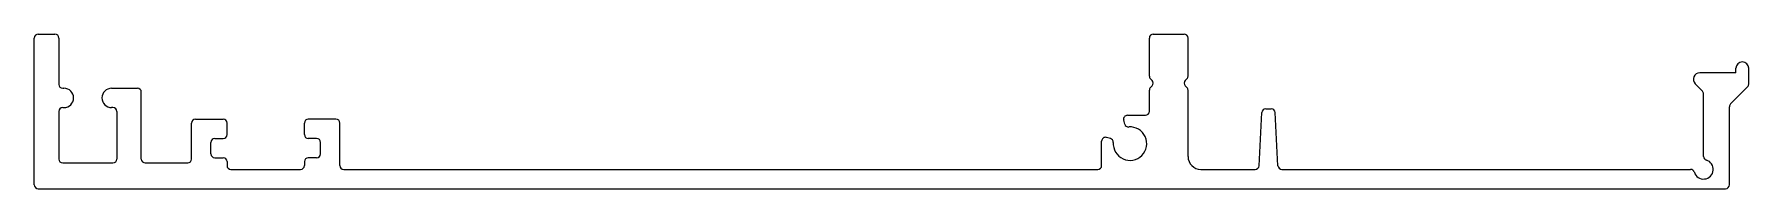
# Model space of a CAD drawing. Extents: x 2130 to 2263, y 1581 to 1593.
import ezdxf

# ---------------------------------------------------------------- set-up
doc = ezdxf.new("R2010")
doc.units = 0
doc.layers.get('0').update_dxf_attribs({"linetype": 'CONTINUOUS'})

msp = doc.modelspace()

# ---------------------------------------------------------------- linework, layer by layer
for p, q in [((2129.52, 1581.24), (2129.52, 1592.64)), ((2129.82, 1592.94), (2131.12, 1592.94)), ((2131.42, 1592.64), (2131.42, 1589.04)), ((2216.02, 1589.68), (2216.02, 1592.64)), ((2216.32, 1592.94), (2218.72, 1592.94)), ((2219.02, 1589.68), (2219.02, 1592.64)), ((2216.23, 1589.35), (2216.11, 1589.47)), ((2218.81, 1589.35), (2218.93, 1589.47)), ((2261.52, 1589.94), (2258.72, 1589.94)), ((2261.52, 1589.94), (2261.52, 1590.29)), ((2262.52, 1589.06), (2262.52, 1590.29)), ((2131.72, 1588.74), (2131.82, 1588.74)), ((2135.52, 1588.74), (2137.52, 1588.74)), ((2137.82, 1583.24), (2137.82, 1588.44)), ((2216.02, 1586.94), (2216.02, 1588.59)), ((2216.23, 1588.92), (2216.11, 1588.8)), ((2218.81, 1588.92), (2218.93, 1588.8)), ((2219.02, 1583.44), (2219.02, 1588.59)), ((2258.93, 1588.52), (2258.36, 1589.08)), ((2259.02, 1583.44), (2259.02, 1588.3)), ((2261.11, 1587.52), (2262.43, 1588.85)), ((2131.42, 1586.94), (2131.42, 1583.24)), ((2131.72, 1587.24), (2131.82, 1587.24)), ((2135.62, 1587.24), (2135.52, 1587.24)), ((2135.92, 1586.94), (2135.92, 1583.24)), ((2224.53, 1582.72), (2224.75, 1586.85)), ((2225.05, 1587.14), (2225.48, 1587.14)), ((2226, 1582.72), (2225.78, 1586.85)), ((2261.02, 1581.24), (2261.02, 1587.31)), ((2141.72, 1583.24), (2141.72, 1586.04)), ((2142.02, 1586.34), (2144.17, 1586.34)), ((2144.47, 1585.14), (2144.47, 1586.04)), ((2150.47, 1585.14), (2150.47, 1586.04)), ((2152.92, 1586.34), (2150.77, 1586.34)), ((2153.22, 1582.74), (2153.22, 1586.04)), ((2214.11, 1585.95), (2214.03, 1586.26)), ((2214.32, 1586.64), (2215.72, 1586.64)), ((2143.22, 1583.64), (2143.22, 1584.54)), ((2143.52, 1584.84), (2144.17, 1584.84)), ((2151.42, 1584.84), (2150.77, 1584.84)), ((2151.72, 1583.64), (2151.72, 1584.54)), ((2212.32, 1582.74), (2212.32, 1584.63)), ((2213, 1584.84), (2212.7, 1584.92)), ((2131.72, 1582.94), (2135.62, 1582.94)), ((2138.12, 1582.94), (2141.42, 1582.94)), ((2143.52, 1583.34), (2144.17, 1583.34)), ((2144.47, 1583.04), (2144.47, 1582.74)), ((2150.47, 1583.04), (2150.47, 1582.74)), ((2151.42, 1583.34), (2150.77, 1583.34)), ((2144.77, 1582.44), (2150.17, 1582.44)), ((2153.52, 1582.44), (2212.02, 1582.44)), ((2220.02, 1582.44), (2224.23, 1582.44)), ((2226.3, 1582.44), (2258.01, 1582.44)), ((2129.82, 1580.94), (2260.72, 1580.94))]:
    msp.add_line(p, q)
for centre, radius, start, end in [((2129.82, 1592.64), 0.3, 90, 180), ((2131.12, 1592.64), 0.3, 0, 90), ((2216.32, 1592.64), 0.3, 90, 180), ((2218.72, 1592.64), 0.3, 0, 90), ((2262.02, 1590.29), 0.5, 0, 180), ((2216.32, 1589.68), 0.3, 180, 225), ((2218.72, 1589.68), 0.3, 315, 0), ((2258.72, 1589.44), 0.5, 90, 225), ((2131.72, 1589.04), 0.3, 180, 270), ((2131.82, 1587.99), 0.75, 270, 90), ((2135.52, 1587.99), 0.75, 90, 270), ((2137.52, 1588.44), 0.3, 0, 90), ((2216.32, 1588.59), 0.3, 135, 180), ((2216.02, 1589.14), 0.3, 315, 45), ((2219.02, 1589.14), 0.3, 135, 225), ((2218.72, 1588.59), 0.3, 0, 45), ((2258.72, 1588.3), 0.3, 0, 45), ((2262.22, 1589.06), 0.3, 315, 0), ((2131.72, 1586.94), 0.3, 90, 180), ((2135.62, 1586.94), 0.3, 0, 90), ((2215.72, 1586.94), 0.3, 270, 0), ((2225.05, 1586.84), 0.3, 90, 176.9552), ((2225.48, 1586.84), 0.3, 3.0448, 90), ((2261.32, 1587.31), 0.3, 135, 180), ((2142.02, 1586.04), 0.3, 90, 180), ((2144.17, 1586.04), 0.3, 0, 90), ((2150.77, 1586.04), 0.3, 90, 180), ((2152.92, 1586.04), 0.3, 0, 90), ((2214.52, 1584.44), 1.3, 175.8069, 94.1931), ((2214.32, 1586.34), 0.3, 90, 195), ((2214.4, 1586.03), 0.3, 195, 274.1931), ((2143.52, 1584.54), 0.3, 90, 180), ((2144.17, 1585.14), 0.3, 270, 0), ((2150.77, 1585.14), 0.3, 180, 270), ((2151.42, 1584.54), 0.3, 0, 90), ((2212.62, 1584.63), 0.3, 75, 180), ((2212.92, 1584.55), 0.3, 355.8069, 75), ((2131.72, 1583.24), 0.3, 180, 270), ((2135.62, 1583.24), 0.3, 270, 0), ((2138.12, 1583.24), 0.3, 180, 270), ((2141.42, 1583.24), 0.3, 270, 0), ((2143.52, 1583.64), 0.3, 180, 270), ((2144.17, 1583.04), 0.3, 0, 90), ((2144.77, 1582.74), 0.3, 180, 270), ((2150.17, 1582.74), 0.3, 270, 0), ((2150.77, 1583.04), 0.3, 90, 180), ((2151.42, 1583.64), 0.3, 270, 0), ((2153.52, 1582.74), 0.3, 180, 270), ((2212.02, 1582.74), 0.3, 270, 0), ((2220.02, 1583.44), 1, 180, 270), ((2224.23, 1582.74), 0.3, 270, 356.9552), ((2226.3, 1582.74), 0.3, 183.0448, 270), ((2259.02, 1582.44), 0.75, 196.6015, 73.3985), ((2259.32, 1583.44), 0.3, 180, 253.3985), ((2258.01, 1582.14), 0.3, 16.6015, 90), ((2129.82, 1581.24), 0.3, 180, 270), ((2260.72, 1581.24), 0.3, 270, 0)]:
    msp.add_arc(centre, radius, start, end)

doc.saveas('drawing.dxf')
